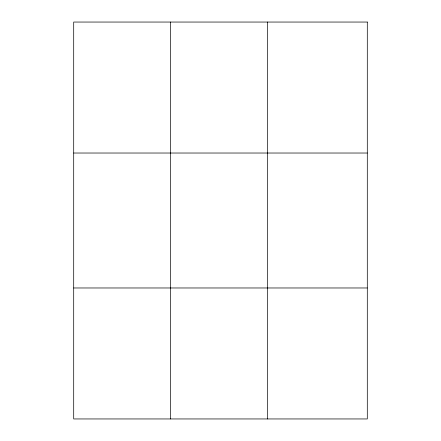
<?xml version="1.0" encoding="UTF-8"?>
<svg xmlns="http://www.w3.org/2000/svg" width="441" height="441" viewBox="0 0 441 441"><rect width="100%" height="100%" fill="white"/><g stroke="black" fill="none" stroke-linecap="round" stroke-linejoin="round"><path stroke-width="0.66" d="M170.59 418.95L170.59 22.05M267.478 418.95L267.478 22.05M73.702 153.027L367.298 153.027M73.702 287.973L367.298 287.973M367.298 22.05L367.298 418.95L73.702 418.95L73.702 22.05L367.298 22.05"/></g></svg>
